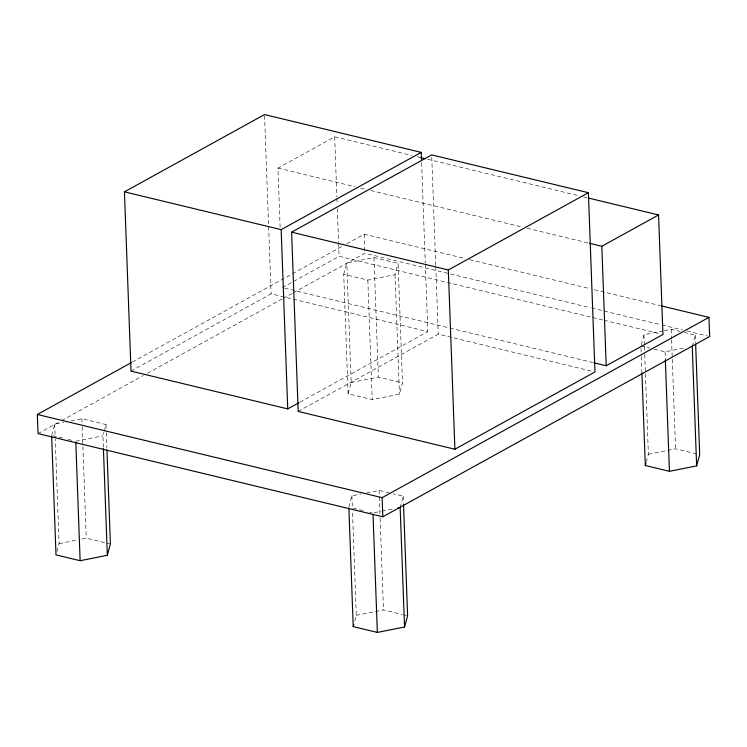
<?xml version="1.0" encoding="UTF-8"?>
<svg xmlns="http://www.w3.org/2000/svg" width="747" height="747" viewBox="0 0 747 747"><rect width="100%" height="100%" fill="white"/><g stroke="black" fill="none" stroke-linecap="round" stroke-linejoin="round"><path stroke-width="0.56" stroke-dasharray="3.73 2.8" d="M51.627 435.398L54.69 424.137L63.756 422.326M56.931 551.519L59.078 543.639L55.25 439.217M103.375 447.388L102.946 435.781L103.87 432.401M104.178 431.28L106.018 424.52L81.89 418.703L70.554 420.972M343.713 274.27L346.785 263.019L373.976 257.584L398.104 263.402L402.484 382.903L399.421 394.164L372.221 399.598L348.093 393.781L343.713 274.27L367.841 280.097L395.042 274.663L398.104 263.402M348.093 393.781L351.165 382.52L346.785 263.019M348.84 507.11L351.912 495.849L360.969 494.038M354.76 620.981L356.291 615.351L352.463 510.929M400.159 507.493L403.231 496.232L393.361 493.851M641.234 344.862L643.998 334.731L663.261 330.874M646.23 462.113L648.377 454.232L645.399 373.014M692.254 346.375L695.317 335.114L684.355 332.471M280.116 227.293L277.949 168.122L334.684 136.822L411.69 155.404M132.331 362.08L342.733 246.024M346.813 243.765L364.181 234.194L465.11 258.546M131.014 371.091L271.096 293.823L427.807 331.631L425.332 264.121M282.329 287.623L292.46 282.039M293.468 281.479L339.073 256.324L591.596 317.26M38.05 433.596L60.516 421.205M61.543 420.636L143.247 375.564M147.336 373.313L282.151 298.949M283.169 298.38L292.366 293.31M293.384 292.749L364.881 253.308L590.569 307.764M299.911 402.185L427.807 331.631M298.184 411.42L438.256 334.152L592.716 371.427M351.165 382.52L378.355 377.086L402.484 382.903M75.755 441.216L102.946 435.781M664.391 330.65L671.189 329.296L679.966 331.407M654.092 349.157L665.054 351.809L685.447 347.728M59.078 543.639L77.202 540.016M81.74 539.11L86.269 538.204L110.397 544.031M366.637 492.908L379.102 490.415L388.972 492.796M648.377 454.232L675.568 448.798L696.409 453.821M374.098 512.703L380.895 511.34M382.034 511.116L394.5 508.623M356.291 615.351L383.482 609.916L402.129 614.417M417.358 156.767L420.748 157.589M427.545 159.223L579.289 195.845M583.818 196.937L587.217 197.75M277.949 168.122L354.946 186.703M360.614 188.067L366.273 189.43M370.801 190.522L522.555 227.144M527.083 228.237L588.234 242.99M469.648 259.639L589.869 288.641M594.407 289.743L660.18 305.607M591.699 308.035L603.044 310.771M604.174 311.051L660.88 324.73M662.019 325.001L682.431 329.931M686.969 331.024L707.381 335.954M592.735 317.531L602.922 319.987M604.062 320.258L660.675 333.928M640.926 345.982L649.703 348.102M284.588 288.174L448.798 327.793M449.927 328.064L592.614 362.491M52.72 435.66L62.599 438.041M68.08 439.367L73.561 440.693M353.228 508.165L364.191 510.808M369.681 512.134L371.875 512.666M403.221 614.678L406.517 615.472M695.317 335.114L695.616 343.237M671.189 329.296L671.534 338.578M671.572 339.736L675.568 448.798M665.054 351.809L665.353 359.933M643.998 334.731L644.381 345.17M644.418 346.328L644.68 353.294M644.717 354.452L645.352 371.857M641.01 348.307L641.271 355.264M641.309 356.431L641.86 371.511M431.766 157.225L435.734 265.484M435.781 266.642L438.256 334.152M421.616 162.855L425.286 262.963M403.231 496.232L403.483 503.198M395.042 274.663L399.421 394.164M373.976 257.584L378.355 377.086M379.102 490.415L380.083 517.101M380.12 518.259L383.482 609.916M367.841 280.097L372.221 399.598M364.181 234.194L364.881 253.308M351.912 495.849L352.416 509.771M334.684 136.822L336.897 197.152M336.944 198.31L337.149 204.118M337.327 208.758L338.559 242.402M338.596 243.559L339.073 256.324M264.559 115.729L271.096 293.823M106.018 424.52L106.27 431.486M106.317 432.644L106.868 447.733M81.89 418.703L82.142 425.669M82.189 426.826L82.87 445.389M82.908 446.547L86.269 538.204M54.69 424.137L55.203 438.059"/><path stroke-width="1.12" d="M51.674 436.556L56.006 554.9L80.134 560.717L107.335 555.282L110.397 544.031L106.952 450.049M403.529 504.356L407.61 615.743L404.547 626.994L377.347 632.429L353.219 626.612L353.835 624.361M695.662 344.395L699.696 454.615L696.634 465.876L669.433 471.31L645.305 465.493L645.922 463.233M298.893 402.745L287.735 408.898L131.014 371.091L124.441 191.839L264.522 114.571L421.233 152.379L421.532 160.53M124.441 191.839L281.161 229.646L421.233 152.379M291.61 232.168L431.682 154.9L588.393 192.717L594.967 371.969L454.895 449.236L298.184 411.42L291.61 232.168L448.321 269.984L588.393 192.717M661.319 305.887L708.95 317.372L709.65 336.495L382.819 516.784L38.05 433.596L37.35 414.473L131.313 362.64M589.364 243.261L601.821 246.267L658.565 214.968L662.944 334.469L606.2 365.769L593.744 362.762M37.35 414.473L382.119 497.661L708.95 317.372M397.899 507.951L400.159 507.493L404.547 626.994M420.748 157.589L425.276 158.681M588.347 198.03L658.565 214.968M692.254 346.375L696.634 465.876M665.353 359.933L669.433 471.31M641.906 372.669L645.305 465.493M601.821 246.267L606.2 365.769M448.321 269.984L454.895 449.236M382.119 497.661L382.819 516.784M373.014 514.085L377.347 632.429M348.886 508.268L353.219 626.612M281.161 229.646L287.735 408.898M103.422 448.545L107.335 555.282M75.802 442.373L80.134 560.717"/></g></svg>
